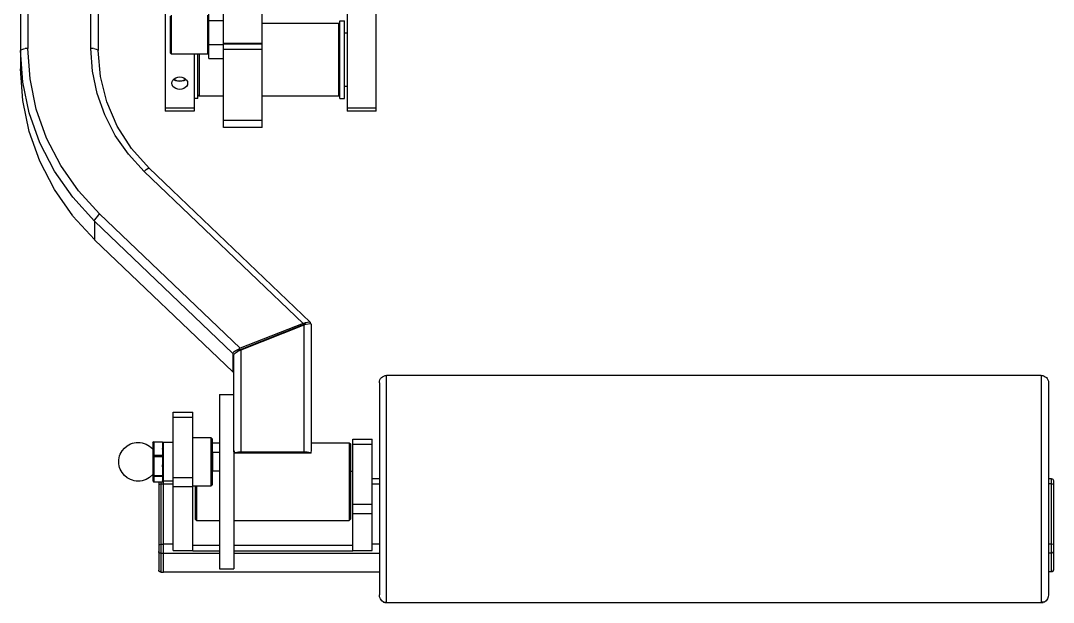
# Model space of a CAD drawing. Header units: millimetres. Extents: x 24547 to 62889, y 34568 to 56011.
# Drawn here: x 50034 to 50702, y 46971 to 47347 of the extents above; entities that cross this region are included whole.
import ezdxf

# ---------------------------------------------------------------- set-up
doc = ezdxf.new("R2010")
doc.units = ezdxf.units.MM
doc.linetypes.add('PEN_TYPE_1', pattern=[0])

# ---------------------------------------------------------------- blocks, each defined once
blk = doc.blocks.new('A$C43DB42A3')
at = {"color": 7, "linetype": 'PEN_TYPE_1'}
for points in [[(332.49, 708.97), (332.49, 358.23)], [(373.24, 358.23), (373.24, 708.97)], [(327.78, 707.58), (327.78, 344.94)], [(377.93, 707.58), (377.93, 356.85)], [(421.24, 545.9), (421.24, 317.72)], [(449.46, 351.79), (449.46, 474.41)], [(458.85, 307.14), (458.85, 474.41)], [(557.6, 317.72), (557.6, 474.41)], [(483.93, 307.14), (483.93, 447.74)], [(538.8, 386.12), (538.8, 317.72)], [(424.38, 379), (424.38, 355.47)], [(425.16, 379.77), (425.16, 354.69)], [(448.68, 379.77), (448.68, 354.69)], [(458.85, 376.14), (449.46, 376.14)], [(483.93, 374.49), (533.33, 374.49)], [(533.33, 374.49), (534.1, 373.75)], [(533.33, 374.49), (533.33, 327.47)], [(534.1, 376.07), (537.24, 376.07)], [(534.1, 325.91), (534.1, 376.07)], [(537.24, 325.91), (537.24, 376.07)], [(537.24, 368.23), (538.8, 368.23)], [(449.46, 360.74), (458.85, 360.74)], [(483.93, 361.46), (458.85, 361.46)], [(458.85, 361.16), (483.93, 361.16)], [(483.9, 361.46), (481.57, 361.16)], [(327.78, 356.85), (328.14, 357.37), (329.17, 357.83), (330.55, 358.09)], [(375.52, 246.61), (361.46, 261.95), (349.61, 278.91), (340.18, 297.2), (333.33, 316.5), (329.17, 336.51), (327.78, 356.85)], [(332.49, 358.23), (330.79, 358.14)], [(378.84, 251.17), (365.2, 266.06), (353.69, 282.53), (344.53, 300.29), (337.87, 319.04), (333.84, 338.46), (332.49, 358.23)], [(374.93, 358.14), (373.24, 358.23)], [(388.98, 302.02), (382.18, 315.2), (377.25, 329.13), (374.23, 343.55), (373.24, 358.23)], [(375.16, 358.09), (376.56, 357.83), (377.57, 357.37), (377.93, 356.85)], [(410.92, 280.76), (399.45, 293.59), (390.2, 307.99), (383.45, 323.6), (379.33, 340.01), (377.93, 356.85)], [(424.38, 355.47), (425.16, 354.69)], [(425.16, 354.69), (448.68, 354.69)], [(440.05, 354.69), (440.05, 317.72)], [(442.4, 325.91), (442.4, 354.69)], [(443.16, 354.69), (443.16, 327.47)], [(448.68, 354.69), (449.46, 355.47)], [(458.85, 357.84), (483.93, 357.84)], [(449.46, 351.79), (458.85, 351.79)], [(361.46, 250.03), (349.61, 266.99), (340.18, 285.29), (333.33, 304.59), (329.17, 324.59), (327.78, 344.94)], [(425.55, 335.72), (425.73, 336.77), (426.24, 337.74), (427.05, 338.57), (428.09, 339.22), (429.33, 339.61), (430.65, 339.76), (431.97, 339.61), (433.19, 339.22), (434.24, 338.57), (435.06, 337.74), (435.56, 336.77), (435.74, 335.72)], [(435.74, 335.72), (435.56, 334.67), (435.06, 333.71), (434.24, 332.86), (433.19, 332.23), (431.97, 331.82), (430.65, 331.69), (429.33, 331.82), (428.09, 332.23), (427.05, 332.86), (426.24, 333.71), (425.73, 334.67), (425.55, 335.72)], [(434.67, 338.15), (434.24, 337.79), (433.19, 337.27), (431.97, 336.95), (430.65, 336.85), (429.33, 336.95), (428.11, 337.27), (427.05, 337.79), (426.64, 338.15)], [(430.65, 337.04), (429.48, 337.12), (428.37, 337.4), (427.41, 337.82), (426.79, 338.3)], [(434.52, 338.3), (433.9, 337.82), (432.93, 337.4), (431.82, 337.12), (430.65, 337.04)], [(442.4, 328.22), (443.16, 327.47)], [(443.16, 327.47), (458.85, 327.47)], [(483.93, 327.47), (533.33, 327.47)], [(533.33, 327.47), (534.1, 328.22)], [(537.24, 333.76), (538.8, 333.76)], [(442.4, 325.91), (440.05, 325.91)], [(534.1, 325.91), (537.24, 325.91)], [(440.05, 319.56), (421.24, 319.56)], [(440.05, 317.72), (421.24, 317.72)], [(557.6, 319.56), (538.8, 319.56)], [(557.6, 317.72), (538.8, 317.72)], [(483.93, 311.62), (458.85, 311.62)], [(483.93, 307.14), (458.85, 307.14)], [(407.67, 278.74), (397.53, 289.79), (388.98, 302.02)], [(407.67, 278.74), (408.93, 279.85), (410.01, 280.58), (410.74, 280.83), (410.92, 280.76)], [(410.92, 280.76), (515.05, 181.17)], [(407.67, 278.74), (510.46, 180.42)], [(361.51, 249.85), (375.45, 234.65)], [(375.52, 246.61), (375.78, 247.39), (376.5, 248.53), (377.57, 249.85), (378.84, 251.17)], [(378.84, 251.17), (469.71, 164.29)], [(375.52, 246.61), (465.01, 161.03)], [(375.52, 246.61), (375.52, 234.7)], [(375.59, 234.49), (464.94, 149.05)], [(510.46, 180.42), (469.71, 164.29)], [(510.46, 180.42), (511.98, 180.96), (513.31, 181.27), (514.32, 181.36), (514.96, 181.23), (515.07, 181.15)], [(512.26, 179.88), (515.17, 180.4)], [(515.17, 180.91), (515.07, 181.15)], [(515.17, 180.4), (515.17, 180.91)], [(515.17, 180.4), (515.87, 179.98)], [(510.46, 179.54), (469.71, 163.39)], [(470.41, 163.35), (511.16, 179.49)], [(500.93, 175.76), (501.17, 175.54)], [(502.99, 176.58), (503.22, 176.35)], [(511.13, 179.77), (510.46, 179.54)], [(511.69, 179.88), (511.13, 179.77)], [(511.16, 179.49), (512.09, 179.83)], [(511.16, 97.43), (511.16, 179.49)], [(512.09, 179.83), (511.69, 179.88)], [(515.87, 98.66), (515.87, 179.98)], [(465.01, 161.03), (465.22, 161.54), (465.85, 162.16), (466.86, 162.87), (468.2, 163.61), (469.71, 164.29)], [(465.01, 161.03), (465.01, 149.12)], [(465.71, 160.12), (465.82, 160.45), (466.15, 160.86), (466.67, 161.33), (467.38, 161.83), (468.29, 162.37)], [(469.71, 163.39), (468.03, 162.24)], [(468.29, 162.37), (469.3, 162.87)], [(469.3, 162.87), (470.41, 163.35)], [(470.41, 97.43), (470.41, 163.35)], [(465.71, 96.87), (465.71, 160.12)], [(465.01, 149.12), (465.12, 148.88)], [(465.22, 148.79), (465.71, 148.7)], [(559.7, 142.04), (559.79, 142.99), (560.07, 143.87), (560.5, 144.67), (561.08, 145.36), (561.78, 145.94), (562.58, 146.37), (563.46, 146.65), (564.4, 146.74)], [(559.7, 141.99), (559.7, 4.95)], [(987.59, 146.74), (564.4, 146.74)], [(564.4, 0.18), (564.4, 146.74)], [(987.59, 146.74), (987.59, 0.18)], [(987.59, 146.74), (988.54, 146.65), (989.42, 146.37), (990.23, 145.94), (990.93, 145.36), (991.5, 144.67), (991.94, 143.87), (992.21, 142.99), (992.31, 142.04)], [(992.31, 142.04), (992.31, 4.95)], [(456.3, 134.52), (465.71, 134.52)], [(456.3, 134.52), (456.3, 21.66)], [(426.46, 122.9), (439, 122.9)], [(426.46, 33.48), (426.46, 122.9)], [(439, 33.04), (439, 122.9)], [(439, 119.58), (426.46, 119.58)], [(413.15, 82.63), (411.18, 80.83), (408.9, 79.5), (407.67, 79.02), (406.39, 78.67), (405.08, 78.46), (403.74, 78.38), (402.46, 78.45), (401.22, 78.64), (400.02, 78.95), (398.87, 79.37), (396.74, 80.53), (394.88, 82.06), (393.35, 83.91), (392.2, 86.04), (391.77, 87.19), (391.47, 88.39), (391.28, 89.64), (391.21, 90.92), (391.28, 92.2), (391.47, 93.45), (391.77, 94.65), (392.2, 95.8), (393.35, 97.94), (394.88, 99.79), (396.74, 101.32), (398.87, 102.48), (400.02, 102.9), (401.22, 103.21), (402.46, 103.4), (403.74, 103.47), (405.08, 103.39), (406.39, 103.18), (407.67, 102.83), (408.9, 102.36), (411.18, 101.02), (413.15, 99.22)], [(413.15, 103.25), (413.83, 104.04)], [(413.15, 103.25), (413.15, 78.61)], [(413.95, 103.84), (419.42, 103.84)], [(413.95, 103.84), (413.95, 95.21)], [(419.42, 103.84), (419.42, 99.49)], [(420.17, 103.47), (419.42, 102.7)], [(426.46, 103.47), (420.17, 103.47)], [(420.18, 76.82), (420.17, 103.47)], [(439, 106.61), (450.76, 106.61)], [(450.76, 106.61), (451.55, 105.83)], [(450.76, 106.61), (450.76, 75.26)], [(451.55, 105.83), (451.55, 76.04)], [(451.55, 103.17), (456.3, 103.17)], [(515.87, 103.17), (540.18, 103.17)], [(540.18, 103.17), (540.95, 102.42)], [(540.18, 103.17), (540.18, 53.01)], [(540.95, 102.41), (540.95, 53.78)], [(542.45, 105.5), (554.98, 105.5)], [(542.45, 33.04), (542.45, 105.48)], [(554.98, 102.16), (542.45, 102.16)], [(554.98, 33.48), (554.98, 105.48)], [(413.15, 94.63), (413.83, 94.86)], [(413.83, 94.86), (413.95, 95.21)], [(413.83, 94.86), (413.95, 94.43)], [(413.95, 95.21), (419.42, 95.21)], [(413.95, 94.43), (419.42, 94.43)], [(413.95, 94.43), (413.95, 82.11)], [(419.42, 99.02), (419.42, 99.49)], [(419.42, 99.02), (419.42, 89)], [(451.55, 97.05), (451.53, 97.05)], [(451.94, 96.94), (451.73, 96.97), (451.53, 97.05)], [(456.3, 96.94), (451.94, 96.94)], [(451.94, 84.91), (451.94, 96.94)], [(465.71, 96.56), (465.71, 21.66)], [(465.75, 98.03), (465.87, 97.33)], [(465.87, 97.33), (466.01, 96.71)], [(466.06, 96.56), (466.5, 96.81)], [(515.51, 96.56), (466.06, 96.56)], [(466.5, 96.81), (467.09, 97.02), (467.81, 97.18), (468.6, 97.31), (469.5, 97.39), (470.41, 97.43)], [(470.41, 97.43), (511.16, 97.43)], [(511.16, 97.43), (512.08, 97.39), (512.97, 97.31), (513.77, 97.18), (514.48, 97.02), (515.07, 96.81), (515.51, 96.56)], [(515.51, 96.56), (515.87, 98.66)], [(419.42, 87.68), (419.42, 89)], [(419.42, 87.68), (419.42, 77.83)], [(413.15, 82.29), (413.83, 81.74)], [(413.83, 81.74), (413.95, 82.11)], [(413.95, 82.11), (419.42, 82.11)], [(413.95, 81.53), (419.42, 81.53)], [(413.95, 81.53), (413.95, 77.83)], [(439, 80.6), (426.46, 80.6)], [(451.53, 84.8), (451.73, 84.87), (451.94, 84.89)], [(456.3, 84.91), (451.94, 84.91)], [(451.94, 84.91), (451.94, 84.89)], [(542.45, 84.67), (540.95, 84.67)], [(413.15, 78.61), (413.85, 77.81)], [(419.42, 77.8), (413.95, 77.8)], [(417.06, 77.8), (417.06, 21.03)], [(417.06, 76.22), (418.31, 76.58)], [(418.31, 77.8), (418.31, 19.82)], [(418.31, 76.58), (420.18, 76.58)], [(420.17, 78.38), (419.42, 79.13)], [(426.46, 78.38), (420.17, 78.38)], [(426.46, 76.5), (420.18, 76.5)], [(420.18, 19.82), (420.18, 76.5)], [(439, 74.74), (426.46, 74.74)], [(439, 75.26), (450.76, 75.26)], [(440.62, 75.26), (440.62, 53.78)], [(441.37, 75.26), (441.37, 53.01)], [(450.76, 75.26), (451.55, 76.04)], [(559.7, 79.82), (554.98, 79.82)], [(559.7, 76.5), (554.98, 76.5)], [(994.16, 79.98), (992.31, 79.98)], [(994.16, 76.66), (992.31, 76.66)], [(994.16, 19.9), (994.16, 79.98)], [(994.16, 79.98), (994.66, 79.88), (995.07, 79.62), (995.34, 79.22), (995.43, 78.73)], [(995.43, 76.3), (994.16, 76.66)], [(995.43, 78.68), (995.43, 21.09)], [(554.98, 63.18), (542.45, 63.18)], [(440.62, 53.78), (441.37, 53.01)], [(540.18, 53.01), (540.95, 53.78)], [(554.98, 57.32), (542.45, 57.32)], [(441.37, 53.01), (456.3, 53.01)], [(465.71, 53.01), (540.18, 53.01)], [(417.06, 37.24), (418.31, 37.61)], [(418.31, 37.61), (420.18, 37.61)], [(426.46, 37.53), (420.18, 37.53)], [(439, 33.4), (426.46, 33.4)], [(456.3, 36.7), (439, 36.7)], [(542.45, 36.7), (465.71, 36.7)], [(554.98, 33.4), (542.45, 33.4)], [(559.7, 37.53), (554.98, 37.53)], [(994.16, 37.68), (992.31, 37.68)], [(995.43, 37.32), (994.16, 37.68)], [(418.31, 31.74), (417.98, 31.79), (417.68, 31.9), (417.41, 32.1), (417.22, 32.34), (417.11, 32.62), (417.06, 32.94)], [(418.31, 31.74), (420.18, 31.74)], [(456.3, 31.66), (420.18, 31.66)], [(456.3, 33.04), (439, 33.04)], [(542.45, 33.04), (465.71, 33.04)], [(559.7, 31.66), (465.71, 31.66)], [(994.16, 31.82), (992.31, 31.82)], [(995.43, 33.01), (995.4, 32.7), (995.27, 32.42), (995.08, 32.16), (994.82, 31.97), (994.49, 31.85), (994.16, 31.82)], [(418.31, 19.63), (417.82, 19.73), (417.42, 19.99), (417.15, 20.38), (417.06, 20.86)], [(418.31, 19.82), (417.98, 19.86), (417.68, 19.99), (417.41, 20.18), (417.22, 20.43), (417.11, 20.72), (417.07, 20.88)], [(456.3, 21.66), (465.71, 21.66)], [(995.4, 20.95), (995.4, 20.8), (995.27, 20.51), (995.08, 20.25), (994.82, 20.05), (994.49, 19.94), (994.16, 19.9)], [(995.43, 20.95), (995.34, 20.45), (995.07, 20.06), (994.66, 19.79), (994.16, 19.69)], [(418.31, 19.63), (420.18, 19.63)], [(559.7, 19.53), (420.18, 19.53)], [(994.16, 19.69), (992.31, 19.69)], [(562.34, 0.1), (561.2, 1.01), (560.35, 2.2), (559.86, 3.55), (559.7, 4.95)], [(562.34, 0.1), (563.2, 0.02)], [(563.2, 0.02), (564.4, 0.18)], [(988.79, 0.02), (987.59, 0.18)], [(989.67, 0.1), (988.79, 0.02)], [(992.31, 4.95), (992.15, 3.55), (991.63, 2.2), (990.81, 1.01), (989.67, 0.1)], [(563.2, 0), (988.79, 0)]]:
    blk.add_lwpolyline(points, dxfattribs=at)

msp = doc.modelspace()

# ---------------------------------------------------------------- block references
msp.add_blockref('A$C43DB42A3', (49706.71, 46970.79))

doc.saveas('drawing.dxf')
